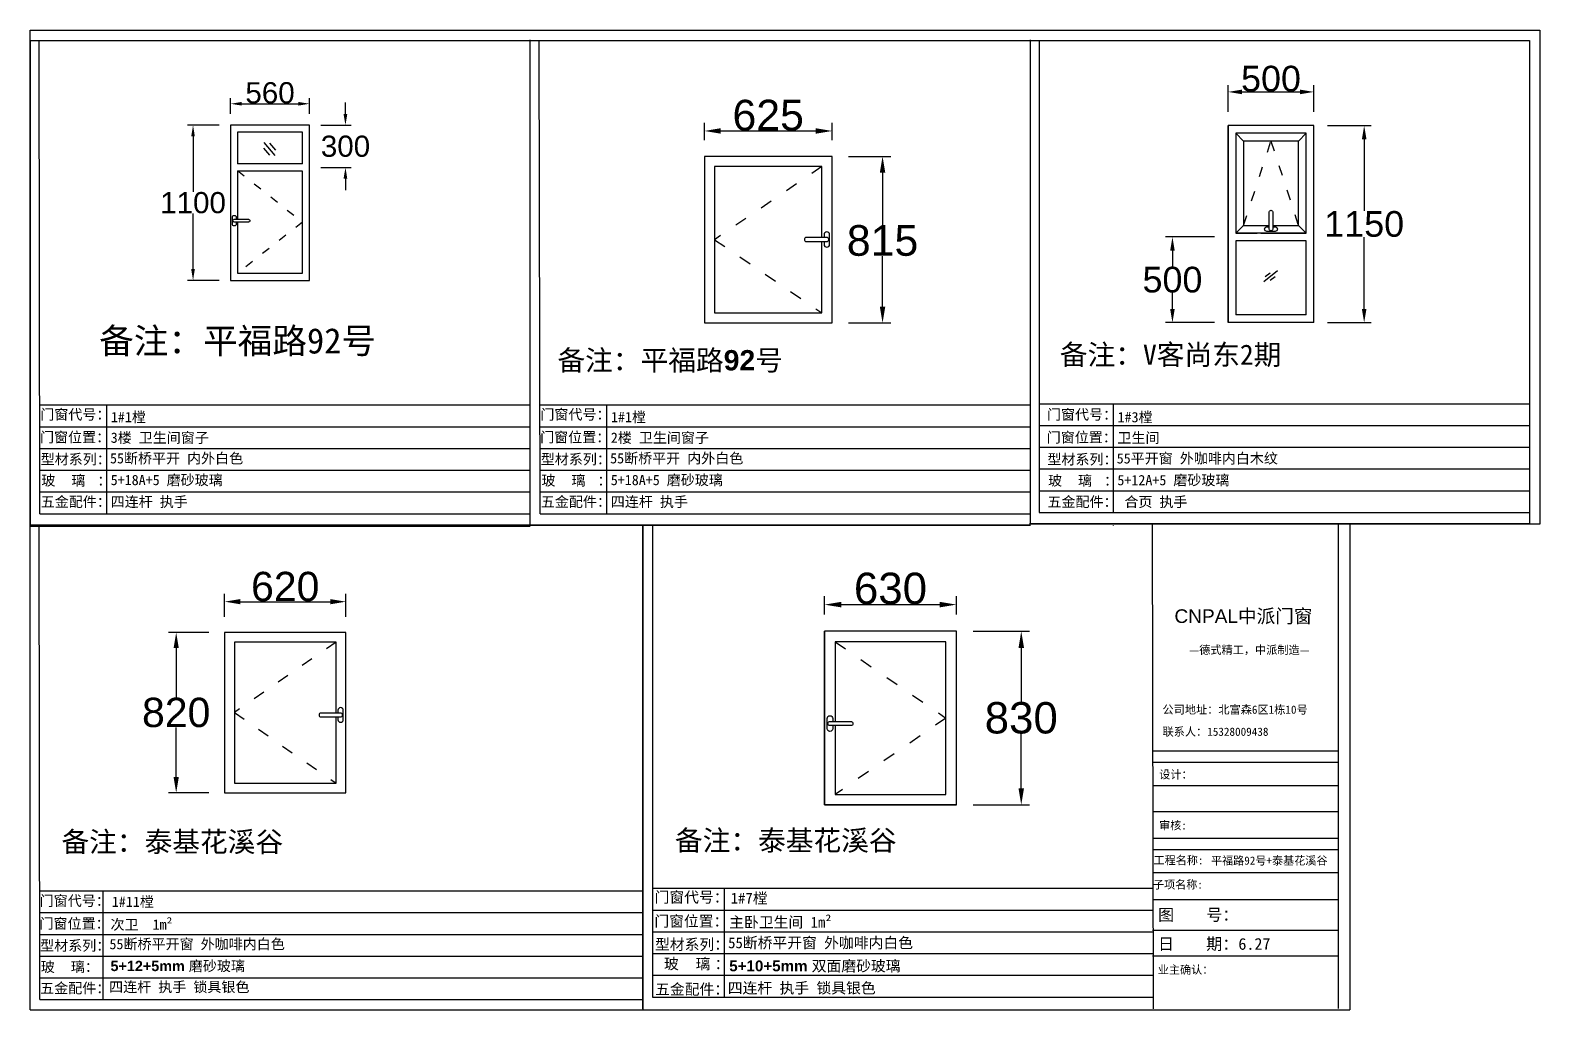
# Model space of a CAD drawing. Header units: inches. Extents: x -138455 to 599497, y -747149 to 13167.
# Drawn here: x 218897 to 233761, y -218673 to -209029 of the extents above; entities that cross this region are included whole.
import ezdxf

# ---------------------------------------------------------------- set-up
doc = ezdxf.new("R2010")
doc.units = ezdxf.units.IN
doc.header["$MEASUREMENT"] = 0
doc.header["$PDMODE"] = 35
doc.header["$PDSIZE"] = -3
doc.linetypes.add('ACAD_ISO03W100', pattern=[30, 12, -18])
doc.layers.add('0 @ 1', color=7, linetype='Continuous')
doc.styles.add('Annotative', font='arialbd.ttf')
doc.styles.add('MtXpl_', font='')
doc.styles.add('MtXpl__1', font='')
doc.styles.get("Standard").update_dxf_attribs({"font": 'arial.ttf'})
doc.styles.get('MtXpl_').set_extended_font_data('SimSun')
doc.styles.get('MtXpl__1').set_extended_font_data('SimSun', bold=True)
doc.dimstyles.get("Standard").update_dxf_attribs({"dimtxt": 80, "dimasz": 70, "dimexe": 40, "dimexo": 80, "dimgap": 0, "dimtad": 1, "dimtih": 1, "dimtoh": 1, "dimdec": 0, "dimzin": 0, "dimdsep": 46, "dimtxsty": 'Standard', "dimcen": 0.09, "dimadec": 0, "dimazin": 0, "dimtfac": 1, "dimtdec": 0, "dimtofl": 0, "dimtmove": 0, "dimatfit": 3, "dimfxl": 0, "dimtolj": 1, "dimtzin": 0, "dimarcsym": 0})

# ---------------------------------------------------------------- blocks, each defined once
blk = doc.blocks.new('*D592')
at = {"color": 0, "lineweight": -2, "transparency": 16777216}
for p, q in [((221883, -210161), (221883, -210081)), ((221708, -210241), (221923, -210241)), ((221708, -210541), (221923, -210541)), ((221883, -210621), (221883, -210701))]:
    blk.add_line(p, q, dxfattribs=at)
at = {"color": 0, "transparency": 16777216}
for points in [[(221869, -210161), (221896, -210161), (221883, -210241)], [(221869, -210621), (221896, -210621), (221883, -210541)]]:
    blk.add_solid(points, dxfattribs=at)
at = {"layer": 'Defpoints', "color": 0, "transparency": 16777216}
for p in [(221628, -210241), (221883, -210241), (221628, -210541)]:
    blk.add_point(p, dxfattribs=at)
at = {"color": 0, "transparency": 16777216, "insert": (221883, -210391), "char_height": 150, "attachment_point": 5}
blk.add_mtext('\\A1;300', dxfattribs=at)
blk = doc.blocks.new('*D593')
at = {"color": 0, "lineweight": -2, "transparency": 16777216}
for p, q in [((221068, -210161), (221068, -210049)), ((221148, -210089), (221548, -210089)), ((221628, -210161), (221628, -210049))]:
    blk.add_line(p, q, dxfattribs=at)
at = {"color": 0, "transparency": 16777216}
for points in [[(221148, -210076), (221148, -210102), (221068, -210089)], [(221548, -210076), (221548, -210102), (221628, -210089)]]:
    blk.add_solid(points, dxfattribs=at)
at = {"layer": 'Defpoints', "color": 0, "transparency": 16777216}
for p in [(221628, -210089), (221068, -210241), (221628, -210241)]:
    blk.add_point(p, dxfattribs=at)
at = {"color": 0, "transparency": 16777216, "insert": (221348, -210012), "char_height": 150, "attachment_point": 5}
blk.add_mtext('\\A1;560', dxfattribs=at)
blk = doc.blocks.new('*D594')
at = {"color": 0, "lineweight": -2, "transparency": 16777216}
for p, q in [((220988, -210241), (220762, -210241)), ((220802, -210321), (220802, -210714)), ((220802, -211261), (220802, -210868)), ((220988, -211341), (220762, -211341))]:
    blk.add_line(p, q, dxfattribs=at)
at = {"color": 0, "transparency": 16777216}
for points in [[(220789, -210321), (220815, -210321), (220802, -210241)], [(220789, -211261), (220815, -211261), (220802, -211341)]]:
    blk.add_solid(points, dxfattribs=at)
at = {"layer": 'Defpoints', "color": 0, "transparency": 16777216}
for p in [(221068, -210241), (220802, -211341), (221068, -211341)]:
    blk.add_point(p, dxfattribs=at)
at = {"color": 0, "transparency": 16777216, "insert": (220802, -210791), "char_height": 150, "attachment_point": 5}
blk.add_mtext('\\A1;1100', dxfattribs=at)
blk = doc.blocks.new('123as')
at = {"color": 0}
for p, q in [((90189, 51387), (90252, 51462)), ((90194, 51330), (90312, 51470)), ((90251, 51335), (90314, 51410))]:
    blk.add_line(p, q, dxfattribs=at)
blk = doc.blocks.new('dzcs')
blk.add_lwpolyline([(142095.7, -3327.8), (142195.7, -3327.8, 0.414214), (142205.7, -3317.8), (142205.7, -3317.8, 0.414214), (142195.7, -3307.8), (142095.7, -3307.8, 0.414214), (142085.7, -3317.8), (142085.7, -3317.8, 0.414214)], format="xyb", close=True)
blk.add_lwpolyline([(142182.2, -3327.8), (142182.2, -3341.8, 0.414214), (142195.7, -3355.3), (142195.7, -3355.3, 0.414214), (142209.2, -3341.8), (142209.2, -3293.8, 0.414214), (142195.7, -3280.3), (142195.7, -3280.3, 0.414214), (142182.2, -3293.8), (142182.2, -3307.8)], format="xyb")
blk = doc.blocks.new('*D595')
at = {"color": 0, "lineweight": -2, "transparency": 16777216}
for p, q in [((224127.5, -210460.3), (224127.5, -210375.7)), ((224207.5, -210415.7), (224672.5, -210415.7)), ((224752.5, -210460.3), (224752.5, -210375.7))]:
    blk.add_line(p, q, dxfattribs=at)
at = {"color": 0, "transparency": 16777216}
for points in [[(224207.5, -210402.3), (224207.5, -210429), (224127.5, -210415.7)], [(224672.5, -210402.3), (224672.5, -210429), (224752.5, -210415.7)]]:
    blk.add_solid(points, dxfattribs=at)
at = {"layer": 'Defpoints', "color": 0, "transparency": 16777216}
for p in [(224752.5, -210415.7), (224127.5, -210540.3), (224752.5, -210540.3)]:
    blk.add_point(p, dxfattribs=at)
at = {"color": 0, "transparency": 16777216, "insert": (224440, -210339.1), "char_height": 150, "attachment_point": 5}
blk.add_mtext('\\A1;625', dxfattribs=at)
blk = doc.blocks.new('*D596')
at = {"color": 0, "lineweight": -2, "transparency": 16777216}
for p, q in [((224832.5, -210540.3), (225039.7, -210540.3)), ((224999.7, -210620.3), (224999.7, -210875.9)), ((224999.7, -211275.3), (224999.7, -211029.1)), ((224832.5, -211355.3), (225039.7, -211355.3))]:
    blk.add_line(p, q, dxfattribs=at)
at = {"color": 0, "transparency": 16777216}
for points in [[(224986.4, -210620.3), (225013, -210620.3), (224999.7, -210540.3)], [(224986.4, -211275.3), (225013, -211275.3), (224999.7, -211355.3)]]:
    blk.add_solid(points, dxfattribs=at)
at = {"layer": 'Defpoints', "color": 0, "transparency": 16777216}
for p in [(224752.5, -210540.3), (224752.5, -211355.3), (224999.7, -211355.3)]:
    blk.add_point(p, dxfattribs=at)
at = {"color": 0, "transparency": 16777216, "insert": (224999.7, -210952.5), "char_height": 150, "attachment_point": 5}
blk.add_mtext('\\A1;815', dxfattribs=at)
blk = doc.blocks.new('*D599')
at = {"color": 0, "lineweight": -2, "transparency": 16777216}
for p, q in [((237995.8, -211179.1), (238265.9, -211179.1)), ((238225.9, -211259.1), (238225.9, -211516.9)), ((238225.9, -211929.1), (238225.9, -211670.1)), ((237995.8, -212009.1), (238265.9, -212009.1))]:
    blk.add_line(p, q, dxfattribs=at)
at = {"color": 0, "transparency": 16777216}
for points in [[(238212.6, -211259.1), (238239.2, -211259.1), (238225.9, -211179.1)], [(238212.6, -211929.1), (238239.2, -211929.1), (238225.9, -212009.1)]]:
    blk.add_solid(points, dxfattribs=at)
at = {"layer": 'Defpoints', "color": 0, "transparency": 16777216}
for p in [(237915.8, -211179.1), (237915.8, -212009.1), (238225.9, -212009.1)]:
    blk.add_point(p, dxfattribs=at)
at = {"color": 0, "transparency": 16777216, "insert": (238225.9, -211593.5), "char_height": 150, "attachment_point": 5}
blk.add_mtext('\\A1;830', dxfattribs=at)
blk = doc.blocks.new('*D600')
at = {"color": 0, "lineweight": -2, "transparency": 16777216}
for p, q in [((237285.8, -211099.1), (237285.8, -211011.7)), ((237915.8, -211099.1), (237915.8, -211011.7)), ((237365.8, -211051.7), (237835.8, -211051.7))]:
    blk.add_line(p, q, dxfattribs=at)
at = {"color": 0, "transparency": 16777216}
for points in [[(237365.8, -211038.4), (237365.8, -211065), (237285.8, -211051.7)], [(237835.8, -211038.4), (237835.8, -211065), (237915.8, -211051.7)]]:
    blk.add_solid(points, dxfattribs=at)
at = {"layer": 'Defpoints', "color": 0, "transparency": 16777216}
for p in [(237915.8, -211051.7), (237285.8, -211179.1), (237915.8, -211179.1)]:
    blk.add_point(p, dxfattribs=at)
at = {"color": 0, "transparency": 16777216, "insert": (237600.8, -210975.1), "char_height": 150, "attachment_point": 5}
blk.add_mtext('\\A1;630', dxfattribs=at)
blk = doc.blocks.new('*D602')
at = {"color": 0, "lineweight": -2, "transparency": 16777216}
for p, q in [((219408.9, -219686.8), (219201.2, -219686.8)), ((219241.2, -219766.8), (219241.2, -220020.2)), ((219241.2, -220426.8), (219241.2, -220173.4)), ((219408.9, -220506.8), (219201.2, -220506.8))]:
    blk.add_line(p, q, dxfattribs=at)
at = {"color": 0, "transparency": 16777216}
for points in [[(219227.9, -219766.8), (219254.5, -219766.8), (219241.2, -219686.8)], [(219227.9, -220426.8), (219254.5, -220426.8), (219241.2, -220506.8)]]:
    blk.add_solid(points, dxfattribs=at)
at = {"layer": 'Defpoints', "color": 0, "transparency": 16777216}
for p in [(219488.9, -219686.8), (219241.2, -220506.8), (219488.9, -220506.8)]:
    blk.add_point(p, dxfattribs=at)
at = {"color": 0, "transparency": 16777216, "insert": (219241.2, -220096.8), "char_height": 150, "attachment_point": 5}
blk.add_mtext('\\A1;820', dxfattribs=at)
blk = doc.blocks.new('*D603')
at = {"color": 0, "lineweight": -2, "transparency": 16777216}
for p, q in [((219488.9, -219606.8), (219488.9, -219489.6)), ((219568.9, -219529.6), (220028.9, -219529.6)), ((220108.9, -219606.8), (220108.9, -219489.6))]:
    blk.add_line(p, q, dxfattribs=at)
at = {"color": 0, "transparency": 16777216}
for points in [[(219568.9, -219516.3), (219568.9, -219542.9), (219488.9, -219529.6)], [(220028.9, -219516.3), (220028.9, -219542.9), (220108.9, -219529.6)]]:
    blk.add_solid(points, dxfattribs=at)
at = {"layer": 'Defpoints', "color": 0, "transparency": 16777216}
for p in [(220108.9, -219529.6), (219488.9, -219686.8), (220108.9, -219686.8)]:
    blk.add_point(p, dxfattribs=at)
at = {"color": 0, "transparency": 16777216, "insert": (219798.9, -219453), "char_height": 150, "attachment_point": 5}
blk.add_mtext('\\A1;620', dxfattribs=at)
blk = doc.blocks.new('*D557')
at = {"color": 0, "lineweight": -2, "transparency": 16777216}
for p, q in [((160293.7, -11916.4), (160293.7, -11759.8)), ((160373.7, -11799.8), (160713.7, -11799.8)), ((160793.7, -11916.4), (160793.7, -11759.8))]:
    blk.add_line(p, q, dxfattribs=at)
at = {"color": 0, "transparency": 16777216}
for points in [[(160373.7, -11786.4), (160373.7, -11813.1), (160293.7, -11799.8)], [(160713.7, -11786.4), (160713.7, -11813.1), (160793.7, -11799.8)]]:
    blk.add_solid(points, dxfattribs=at)
at = {"layer": 'Defpoints', "color": 0, "transparency": 16777216}
for p in [(160793.7, -11799.8), (160293.7, -11996.4), (160793.7, -11996.4)]:
    blk.add_point(p, dxfattribs=at)
at = {"color": 0, "transparency": 16777216, "insert": (160543.7, -11723.2), "char_height": 150, "attachment_point": 5}
blk.add_mtext('\\A1;500', dxfattribs=at)
blk = doc.blocks.new('*D559')
at = {"color": 0, "lineweight": -2, "transparency": 16777216}
for p, q in [((160213.7, -12646.4), (159928.4, -12646.4)), ((159968.4, -12726.4), (159968.4, -12819.8)), ((159968.4, -13066.4), (159968.4, -12973)), ((160213.7, -13146.4), (159928.4, -13146.4))]:
    blk.add_line(p, q, dxfattribs=at)
at = {"color": 0, "transparency": 16777216}
for points in [[(159955.1, -12726.4), (159981.7, -12726.4), (159968.4, -12646.4)], [(159955.1, -13066.4), (159981.7, -13066.4), (159968.4, -13146.4)]]:
    blk.add_solid(points, dxfattribs=at)
at = {"layer": 'Defpoints', "color": 0, "transparency": 16777216}
for p in [(160293.7, -12646.4), (159968.4, -13146.4), (160293.7, -13146.4)]:
    blk.add_point(p, dxfattribs=at)
at = {"color": 0, "transparency": 16777216, "insert": (159968.4, -12896.4), "char_height": 150, "attachment_point": 5}
blk.add_mtext('\\A1;500', dxfattribs=at)
blk = doc.blocks.new('*D558')
at = {"color": 0, "lineweight": -2, "transparency": 16777216}
for p, q in [((160873.7, -11996.4), (161127.7, -11996.4)), ((161087.7, -12076.4), (161087.7, -12494.8)), ((161087.7, -13066.4), (161087.7, -12648)), ((160873.7, -13146.4), (161127.7, -13146.4))]:
    blk.add_line(p, q, dxfattribs=at)
at = {"color": 0, "transparency": 16777216}
for points in [[(161074.4, -12076.4), (161101.1, -12076.4), (161087.7, -11996.4)], [(161074.4, -13066.4), (161101.1, -13066.4), (161087.7, -13146.4)]]:
    blk.add_solid(points, dxfattribs=at)
at = {"layer": 'Defpoints', "color": 0, "transparency": 16777216}
for p in [(160793.7, -11996.4), (160793.7, -13146.4), (161087.7, -13146.4)]:
    blk.add_point(p, dxfattribs=at)
at = {"color": 0, "transparency": 16777216, "insert": (161087.7, -12571.4), "char_height": 150, "attachment_point": 5}
blk.add_mtext('\\A1;1150', dxfattribs=at)
blk = doc.blocks.new('3332sss')
for p, q in [((221628.1, -210241), (221068.1, -210241)), ((221068.1, -210241), (221068.1, -211341)), ((221628.1, -211341), (221628.1, -210241)), ((221578.1, -210516), (221118.1, -210516)), ((221578.1, -210566), (221118.1, -210566)), ((221068.1, -211341), (221628.1, -211341))]:
    blk.add_line(p, q)
for points in [[(221578.1, -210516), (221578.1, -210291), (221118.1, -210291), (221118.1, -210516)], [(221118.1, -210566), (221118.1, -210908)], [(221118.1, -210928), (221118.1, -211291), (221578.1, -211291), (221578.1, -210566)]]:
    blk.add_lwpolyline(points)
at = {"linetype": 'ACAD_ISO03W100', "ltscale": 5}
blk.add_lwpolyline([(221118.1, -210562.3), (221578.1, -210928.5), (221118.1, -211291)], dxfattribs=at)
at = {"xscale": -0.6684526412304121, "yscale": 0.6684526412304121, "zscale": 0.6684526412304121}
blk.add_blockref('123as', (281675.6, -244768.2), dxfattribs=at)
at = {"xscale": -1}
blk.add_blockref('dzcs', (363290.2, -207600.2), dxfattribs=at)
at = {"layer": '0 @ 1', "insert": (220136.6, -211679.6), "char_height": 180, "attachment_point": 1, "style": 'Annotative'}
blk.add_mtext_dynamic_manual_height_columns('\\pt360;{\\fSimSun|b1|i0|c134|p2;备注：平福路92号}', width=3588.12, gutter_width=903.5, heights=[0], dxfattribs=at)
dim = blk.add_linear_dim(base=(221628.1, -210089), p1=(221068.1, -210241), p2=(221628.1, -210241), dimstyle='Standard', override={"dimtxt": 150, "dimasz": 80})
dim.commit()
dim.dimension.update_dxf_attribs({"geometry": '*D593', "text_midpoint": (221348.1, -210012.4)})
dim = blk.add_linear_dim(base=(221882.7, -210241), p1=(221628.1, -210541), p2=(221628.1, -210241), angle=90, dimstyle='Standard', override={"dimtxt": 150, "dimasz": 80})
dim.commit()
dim.dimension.update_dxf_attribs({"geometry": '*D592', "text_midpoint": (221882.7, -210391), "dimtype": 128})
dim = blk.add_linear_dim(base=(220802.1, -211341), p1=(221068.1, -210241), p2=(221068.1, -211341), angle=90, dimstyle='Standard', override={"dimtxt": 150, "dimasz": 80})
dim.commit()
dim.dimension.update_dxf_attribs({"geometry": '*D594', "text_midpoint": (220802.1, -210791)})
blk = doc.blocks.new('jjj222')
blk.add_lwpolyline([(224127.5, -211355.3), (224752.5, -211355.3), (224752.5, -210540.3), (224127.5, -210540.3)], close=True)
blk.add_lwpolyline([(224702.5, -210936.9), (224702.5, -210590.3), (224177.5, -210590.3), (224177.5, -211305.3), (224702.5, -211305.3), (224702.5, -210956.9)])
at = {"linetype": 'ACAD_ISO03W100', "ltscale": 5}
blk.add_lwpolyline([(224702.5, -210590.3), (224177.5, -210947.8), (224702.5, -211305.3)], dxfattribs=at)
blk.add_blockref('dzcs', (82531.4, -207629.1))
dim = blk.add_linear_dim(base=(224752.5, -210415.7), p1=(224127.5, -210540.3), p2=(224752.5, -210540.3), dimstyle='Standard', override={"dimtxt": 150, "dimasz": 80})
dim.commit()
dim.dimension.update_dxf_attribs({"geometry": '*D595', "text_midpoint": (224440, -210339.1)})
dim = blk.add_linear_dim(base=(224999.7, -211355.3), p1=(224752.5, -210540.3), p2=(224752.5, -211355.3), angle=90, dimstyle='Standard', override={"dimtxt": 150, "dimasz": 80})
dim.commit()
dim.dimension.update_dxf_attribs({"geometry": '*D596', "text_midpoint": (224999.7, -210952.5), "dimtype": 128})
blk = doc.blocks.new('3321AZZZ')
for p, q in [((237285.8, -212009.1), (237285.8, -211179.1)), ((237915.8, -211179.1), (237285.8, -211179.1)), ((237285.8, -211179.1), (237285.8, -212009.1)), ((237915.8, -212009.1), (237915.8, -211179.1)), ((237865.8, -211229.1), (237335.8, -211229.1)), ((237335.8, -211229.1), (237335.8, -211610.1)), ((237865.8, -211959.1), (237865.8, -211229.1)), ((237335.8, -211630.1), (237335.8, -211959.1)), ((237335.8, -211959.1), (237865.8, -211959.1)), ((237285.8, -212009.1), (237915.8, -212009.1)), ((237915.8, -212009.1), (237285.8, -212009.1))]:
    blk.add_line(p, q)
at = {"linetype": 'ACAD_ISO03W100', "ltscale": 5}
blk.add_lwpolyline([(237335.8, -211229.1), (237865.8, -211594.1), (237335.8, -211959.1)], dxfattribs=at)
at = {"xscale": -1}
blk.add_blockref('dzcs', (379507.2, -208302.3), dxfattribs=at)
dim = blk.add_linear_dim(base=(237915.8, -211051.7), p1=(237285.8, -211179.1), p2=(237915.8, -211179.1), dimstyle='Standard', override={"dimtxt": 150, "dimasz": 80})
dim.commit()
dim.dimension.update_dxf_attribs({"geometry": '*D600', "text_midpoint": (237600.8, -210975.1)})
dim = blk.add_linear_dim(base=(238225.9, -212009.1), p1=(237915.8, -211179.1), p2=(237915.8, -212009.1), angle=90, dimstyle='Standard', override={"dimtxt": 150, "dimasz": 80})
dim.commit()
dim.dimension.update_dxf_attribs({"geometry": '*D599', "text_midpoint": (238225.9, -211593.5), "dimtype": 128})
blk = doc.blocks.new('JJJ333')
blk.add_lwpolyline([(219488.9, -220506.8), (220108.9, -220506.8), (220108.9, -219686.8), (219488.9, -219686.8)], close=True)
blk.add_lwpolyline([(220058.9, -220099), (220058.9, -219736.8), (219538.9, -219736.8), (219538.9, -220456.8), (220058.9, -220456.8), (220058.9, -220119)])
at = {"linetype": 'ACAD_ISO03W100', "ltscale": 5}
blk.add_lwpolyline([(220058.9, -219736.8), (219538.9, -220096.8), (220058.9, -220456.8)], dxfattribs=at)
blk.add_blockref('dzcs', (77886.1, -216791.2))
dim = blk.add_linear_dim(base=(220108.9, -219529.6), p1=(219488.9, -219686.8), p2=(220108.9, -219686.8), dimstyle='Standard', override={"dimtxt": 150, "dimasz": 80})
dim.commit()
dim.dimension.update_dxf_attribs({"geometry": '*D603', "text_midpoint": (219798.9, -219453)})
dim = blk.add_linear_dim(base=(219241.2, -220506.8), p1=(219488.9, -219686.8), p2=(219488.9, -220506.8), angle=90, dimstyle='Standard', override={"dimtxt": 150, "dimasz": 80})
dim.commit()
dim.dimension.update_dxf_attribs({"geometry": '*D602', "text_midpoint": (219241.2, -220096.8)})
blk = doc.blocks.new('3123')
for p, q in [((160793.7, -11996.4), (160293.7, -11996.4)), ((160293.7, -11996.4), (160293.7, -13146.4)), ((160293.7, -13146.4), (160293.7, -11996.4)), ((160383.7, -12086.4), (160338.7, -12041.4)), ((160703.7, -12086.4), (160748.7, -12041.4)), ((160793.7, -13146.4), (160793.7, -11996.4)), ((160703.7, -12086.4), (160383.7, -12086.4)), ((160383.7, -12086.4), (160383.7, -12578.9)), ((160703.7, -12578.9), (160703.7, -12086.4)), ((160383.7, -12578.9), (160338.7, -12623.9)), ((160383.7, -12578.9), (160533.7, -12578.9)), ((160553.7, -12578.9), (160703.7, -12578.9)), ((160703.7, -12578.9), (160748.7, -12623.9)), ((160748.7, -12623.9), (160338.7, -12623.9)), ((160748.7, -12668.9), (160338.7, -12668.9)), ((160338.7, -12668.9), (160338.7, -13101.4)), ((160748.7, -13101.4), (160748.7, -12668.9)), ((160502.2, -12906.4), (160581.9, -12843)), ((160509.3, -12876.6), (160537.9, -12855)), ((160539.2, -12899.5), (160567.2, -12876.6)), ((160748.7, -13101.4), (160338.7, -13101.4)), ((160793.7, -13146.4), (160293.7, -13146.4))]:
    blk.add_line(p, q)
blk.add_lwpolyline([(160483.7, -12623.9), (160748.7, -12623.9), (160748.7, -12041.4), (160338.7, -12041.4), (160338.7, -12623.9), (160463.7, -12623.9)])
at = {"linetype": 'ACAD_ISO03W100', "ltscale": 5}
blk.add_lwpolyline([(160383.7, -12578.9), (160543.7, -12086.4), (160703.7, -12578.9)], dxfattribs=at)
at = {"xscale": -1, "rotation": 90}
blk.add_blockref('dzcs', (157225.9, 129595.1), dxfattribs=at)
dim = blk.add_linear_dim(base=(160793.7, -11799.8), p1=(160293.7, -11996.4), p2=(160793.7, -11996.4), dimstyle='Standard', override={"dimtxt": 150, "dimasz": 80})
dim.commit()
dim.dimension.update_dxf_attribs({"geometry": '*D557', "text_midpoint": (160543.7, -11723.2)})
for base, p1, p2, picture, middle in [((161087.7, -13146.4), (160793.7, -11996.4), (160793.7, -13146.4), '*D558', (161087.7, -12571.4)), ((159968.4, -13146.4), (160293.7, -12646.4), (160293.7, -13146.4), '*D559', (159968.4, -12896.4))]:
    dim = blk.add_linear_dim(base=base, p1=p1, p2=p2, angle=90, dimstyle='Standard', override={"dimtxt": 150, "dimasz": 80})
    dim.commit()
    dim.dimension.update_dxf_attribs({"geometry": picture, "text_midpoint": middle})

msp = doc.modelspace()

# ---------------------------------------------------------------- linework, layer by layer
for p, q in [((218897, -213900.8), (218897, -209028.6)), ((218897, -209028.6), (233761.4, -209028.6)), ((218897, -209128.6), (223821.3, -209128.6)), ((218897, -209132.6), (218897, -213900.8)), ((218897, -209132.6), (218897, -213788.4)), ((218992.8, -213788.4), (218984.2, -209132.6)), ((223821.3, -213892.8), (223821.3, -209124.6)), ((223821.3, -209128.6), (233661.4, -209128.6)), ((223917.2, -213788.4), (223908.5, -209132.6)), ((228745.7, -213892.8), (228745.7, -209124.6)), ((228832.9, -209128.6), (228832.9, -213776.8)), ((233661.4, -209128.6), (233661.4, -213892.8)), ((233761.4, -209028.6), (233761.4, -213892.8)), ((228832.5, -212706.2), (233661.4, -212706.2)), ((229561, -212706.2), (229561, -213776.8)), ((218992.4, -212717.8), (223821.3, -212717.8)), ((219648.5, -212717.8), (219648.5, -213788.4)), ((223916.8, -212717.8), (228745.7, -212717.8)), ((224572.8, -212717.8), (224572.8, -213788.4)), ((218992.4, -212931.9), (223821.3, -212931.9)), ((223916.8, -212931.9), (228745.7, -212931.9)), ((228832.5, -212920.3), (233661.4, -212920.3)), ((218992.4, -213146), (223821.3, -213146)), ((223916.8, -213146), (228745.7, -213146)), ((228832.5, -213134.4), (233661.4, -213134.4)), ((218992.4, -213360.1), (223821.3, -213360.1)), ((223916.8, -213360.1), (228745.7, -213360.1)), ((228832.5, -213348.5), (233661.4, -213348.5)), ((218992.4, -213574.3), (223821.3, -213574.3)), ((223916.8, -213574.3), (228745.7, -213574.3)), ((228832.5, -213562.6), (233661.4, -213562.6)), ((218992.8, -213788.4), (223821.3, -213788.4)), ((223917.2, -213788.4), (228745.7, -213788.4)), ((224928.9, -218663.2), (224928.9, -213895)), ((224928.9, -213899.1), (224928.9, -218667.3)), ((224928.9, -213899.1), (224928.9, -218554.8)), ((225024.7, -213899.1), (225024.7, -218547.2)), ((228737, -213889.2), (233661.4, -213889.2)), ((233661.4, -213889.2), (228737, -213889.2)), ((233761.4, -213892.8), (228737, -213892.8)), ((228832.9, -213776.8), (233661.4, -213776.8)), ((229958.1, -218663.2), (229949.3, -213889.2)), ((231777.5, -213889.2), (231777.5, -218659.2)), ((231889.5, -213892.8), (231889.5, -218672.6)), ((218897, -213900.8), (223821.3, -213900.8)), ((223821.3, -213900.8), (218897, -213900.8)), ((223821.3, -213904.4), (218897, -213904.4)), ((218897, -218672.6), (218897, -213904.4)), ((218897, -213912.5), (223821.3, -213912.5)), ((218992.8, -218572.3), (218984.2, -213916.5)), ((219648.5, -213900.8), (219648.5, -213904.4)), ((223821.3, -213900.8), (228745.7, -213900.8)), ((228745.7, -213900.8), (223821.3, -213900.8)), ((223821.3, -213900.8), (228745.7, -213900.8)), ((228745.7, -213904.4), (223821.3, -213904.4)), ((224572.8, -213900.8), (224572.8, -213904.4)), ((229561, -213901.7), (229561, -213905.3)), ((229949.3, -216121.6), (231777.5, -216121.6)), ((229949.3, -216233.5), (231777.5, -216233.5)), ((229949.3, -216464.4), (231777.5, -216464.4)), ((229949.3, -216721.2), (231777.5, -216721.2)), ((229949.3, -216982), (231777.5, -216982)), ((229949.3, -217094), (231777.5, -217094)), ((229949.3, -217320.4), (231777.5, -217320.4)), ((218992.4, -217501.7), (224928.9, -217501.7)), ((219612.1, -217505.2), (219612.1, -218577)), ((225024.3, -217476.6), (229955.9, -217476.6)), ((225730.5, -217476.6), (225730.5, -218547.2)), ((229949.3, -217585.8), (231777.5, -217585.8)), ((218992.4, -217715.8), (224928.9, -217715.8)), ((225024.3, -217690.8), (229956.3, -217690.8)), ((225024.3, -217904.9), (229956.7, -217904.9)), ((229949.3, -217887.2), (231777.5, -217887.2)), ((218992.4, -217929.9), (224928.9, -217929.9)), ((218992.4, -218144), (224928.9, -218144)), ((225024.3, -218119), (229957.1, -218119)), ((229949.3, -218141.1), (231777.5, -218141.1)), ((218992.4, -218358.1), (224928.9, -218358.1)), ((225024.3, -218333.1), (229957.5, -218333.1)), ((218992.8, -218572.3), (224928.9, -218572.3)), ((225024.7, -218547.2), (229957.9, -218547.2)), ((218897, -218672.6), (231889.5, -218672.6))]:
    msp.add_line(p, q)

# ---------------------------------------------------------------- block references
for name, p, xscale, yscale, zscale in [('3123', (-39660, -189734.5), 1.686609687807659, 1.686609687807659, 1.686609687807659), ('3332sss', (-86085.6, 81958.1), 1.388511212494297, 1.388511212494297, 1.388511212494297), ('jjj222', (-225361.9, 213291), 2.011787698465006, 2.011787698465006, 2.011787698465006), ('JJJ333', (-201804.3, 208039.4), 1.925453720091667, 1.925453720091667, 1.925453720091667), ('3321AZZZ', (-262113.5, 220103.7), 2.060099139388487, 2.060099139388487, 2.060099139388487)]:
    msp.add_blockref(name, p, dxfattribs=dict(xscale=xscale, yscale=yscale, zscale=zscale))

# ---------------------------------------------------------------- texts
for s, height, style, p in [('1#1樘', 101.22, 'MtXpl__1', (219691.3, -212887.8)), ('1#1樘', 101.22, 'MtXpl__1', (224615.7, -212887.8)), ('1#3樘', 101.22, 'MtXpl__1', (229603.8, -212888.7)), ('3楼 卫生间窗子', 101.22, 'MtXpl__1', (219689.9, -213090.9)), ('2楼 卫生间窗子', 101.22, 'MtXpl__1', (224614.3, -213090.9)), ('卫生间', 101.22, 'MtXpl__1', (229602.5, -213091.8)), ('55断桥平开 内外白色  ', 101.22, 'MtXpl__1', (219683, -213293.4)), ('55断桥平开 内外白色  ', 101.22, 'MtXpl__1', (224607.4, -213293.4)), ('55平开窗 外咖啡内白木纹 ', 101.22, 'MtXpl__1', (229595.5, -213294.3)), ('5+18A+5 磨砂玻璃', 101.22, 'MtXpl__1', (219689.7, -213507.5)), ('5+18A+5 磨砂玻璃', 101.22, 'MtXpl__1', (224614, -213507.5)), ('5+12A+5 磨砂玻璃', 101.22, 'MtXpl__1', (229602.2, -213508.4)), ('四连杆 执手', 101.22, 'MtXpl__1', (219689.7, -213721.6)), ('四连杆 执手', 101.22, 'MtXpl__1', (224614, -213721.6)), (' 合页 执手', 101.22, 'MtXpl__1', (229602.2, -213722.5)), ('中派门窗', 134.36, 'MtXpl_', (230789.8, -214864.3)), ('—德式精工，中派制造—', 80.618, 'MtXpl_', (230309.5, -215170.2)), ('公司地址：北富森6区1栋10号', 80.618, 'MtXpl_', (230046.6, -215757.8)), ('联系人：15328009438', 80.618, 'MtXpl_', (230046.6, -215975.3)), ('设计：', 80.12, 'MtXpl_', (230014.2, -216396.5)), ('审核:', 80.12, 'MtXpl_', (230012.7, -216897.3)), ('工程名称:', 80.12, 'MtXpl_', (229958.1, -217240.3)), ('平福路92号+泰基花溪谷 ', 80.119, 'MtXpl_', (230523.6, -217243.9)), ('子项名称:', 80.12, 'MtXpl_', (229952.1, -217479.9)), ('图    号：', 116.09, 'MtXpl_', (230002.5, -217795.1)), ('日    期：6.27', 116.09, 'MtXpl_', (230002.5, -218081.9)), ('业主确认：', 80.12, 'MtXpl_', (230000.1, -218318.3))]:
    msp.add_text(s, height=height, dxfattribs=dict(style=style)).set_placement(p)
msp.add_text('CNPAL', height=134.36).set_placement((230163.9, -214864.3))
at = {"layer": '0 @ 1', "style": 'Annotative'}
for s, height, p in [('门窗代号：', 101.22, (218996.3, -212862.1)), ('门窗代号：', 101.22, (223920.7, -212862.1)), ('门窗代号：', 101.22, (228908.8, -212863)), ('门窗位置：', 101.22, (218994.1, -213086.1)), ('门窗位置：', 101.22, (223918.5, -213086.1)), ('门窗位置：', 101.22, (228906.6, -213087)), ('型材系列：', 101.22, (219000.5, -213302.7)), ('型材系列：', 101.22, (223924.8, -213302.7)), ('型材系列：', 101.22, (228913, -213303.6)), ('玻    璃   ：', 101.22, (219007, -213511.8)), ('玻    璃   ：', 101.22, (223931.4, -213511.8)), ('玻    璃   ：', 101.22, (228919.6, -213512.7)), ('五金配件：', 101.22, (219000.7, -213721.2)), ('五金配件：', 101.22, (223925.1, -213721.2)), ('五金配件：', 101.22, (228913.2, -213722.1)), ('门窗代号：', 101.34, (218990.5, -217649.6)), ('门窗代号：', 106.79, (225045.3, -217617.1)), ('门窗位置：', 101.34, (218988.3, -217873.9)), ('门窗位置：', 106.79, (225043, -217853.5)), ('型材系列：', 101.34, (218994.7, -218090.8)), ('型材系列：', 106.79, (225049.7, -218082)), ('玻    璃：', 101.34, (219001.3, -218300.2)), ('玻    璃 ：', 106.79, (225137.6, -218272.9)), ('五金配件：', 101.34, (218994.9, -218509.8)), ('五金配件：', 106.79, (225050, -218523.5))]:
    msp.add_text(s, height=height, dxfattribs=at).set_placement(p)
at = {"layer": '0 @ 1', "attachment_point": 1, "style": 'Annotative'}
for s, width, insert, char_height in [('{\\fSimSun|b1|i0|c134|p2;备注：V客尚东2期}', 2388.103, (229035.4, -212123), 200), ('{\\fSimSun|b1|i0|c134|p2;备注：平福路}92{\\fSimSun|b1|i0|c134|p2;号}', 2388.103, (224088.8, -212177.9), 200), ('{\\fSimSun|b1|i0|c134|p2;备注：泰基花溪谷}', 2388.103, (219204.9, -216918.4), 200), ('{\\fSimSun|b1|i0|c134|p2;备注：泰基花溪谷}', 2388.103, (225245.5, -216905), 200), ('{\\fSimSun|b1|i0|c134|p2;1#11樘}', 4396.385, (219700.8, -217557.9), 101.338), ('{\\fSimSun|b1|i0|c134|p2;1#7樘}', 4396.385, (225793.8, -217520.4), 106.792), ('{\\fSimSun|b1|i0|c134|p2;次卫  1m²}', 4396.385, (219687.6, -217782.1), 101.338), ('{\\fSimSun|b1|i0|c134|p2;主卧卫生间 1m²}', 4396.385, (225779.9, -217756.8), 106.792), ('{\\fSimSun|b1|i0|c134|p2;55断桥平开窗 外咖啡内白色}', 4396.385, (219677.2, -217974.6), 101.338), ('{\\fSimSun|b1|i0|c134|p2;55断桥平开窗 外咖啡内白色}', 4396.385, (225769, -217959.5), 106.792), ('5+12+5mm {\\fSimSun|b1|i0|c134|p2;磨砂玻璃}', 5972.399, (219687.6, -218190.5), 101.338), ('5+10+5mm {\\fSimSun|b1|i0|c134|p2;双面磨砂玻璃}', 5972.399, (225779.9, -218187.1), 106.792), ('{\\fSimSun|b1|i0|c134|p2;四连杆 执手 锁具银色}', 4396.385, (219674.1, -218396.7), 101.338), ('{\\fSimSun|b1|i0|c134|p2;四连杆 执手 锁具银色}', 4396.385, (225765.6, -218404.4), 106.792)]:
    msp.add_mtext_dynamic_manual_height_columns(s, width=width, gutter_width=903.5, heights=[0], dxfattribs=dict(at, insert=insert, char_height=char_height))

doc.saveas('drawing.dxf')
